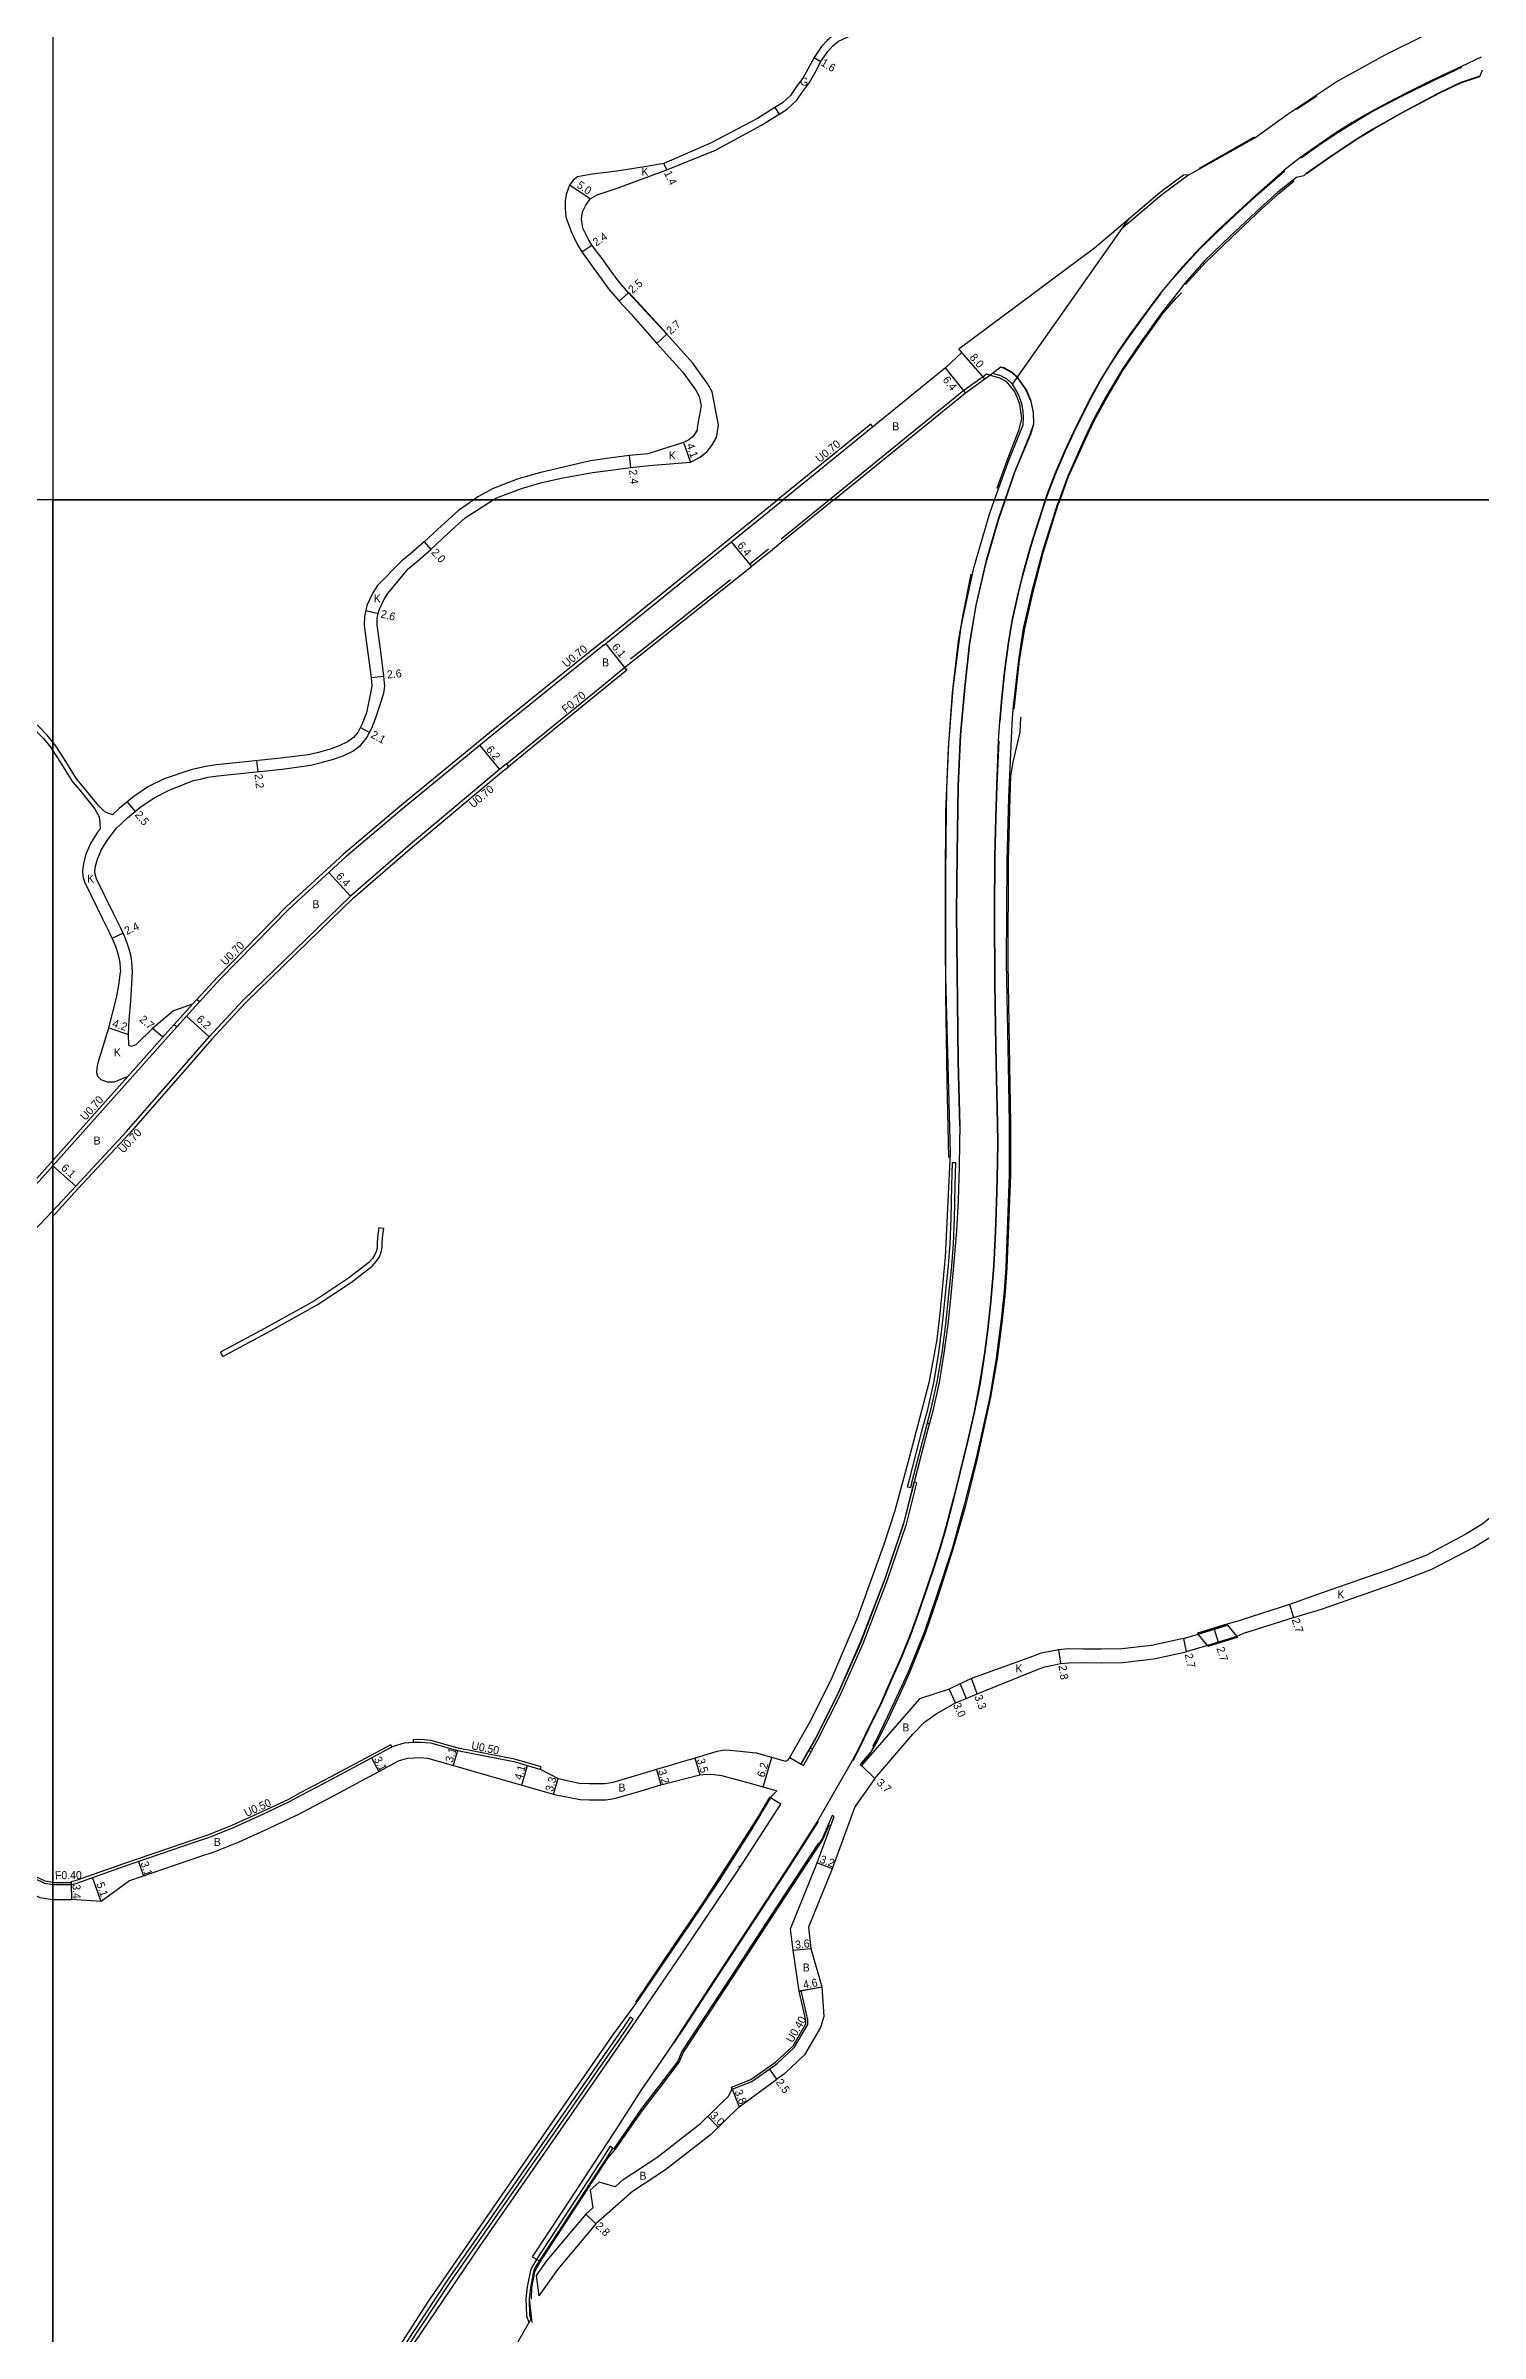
# Model space of a CAD drawing. Header units: metres. Extents: x 0 to 2400, y -93000 to -90000.
# Drawn here: x 1598.6 to 1885.4, y -92766.7 to -92309.2 of the extents above; entities that cross this region are included whole.
import ezdxf

# ---------------------------------------------------------------- set-up
doc = ezdxf.new("R2010")
doc.units = ezdxf.units.M
doc.header["$LTSCALE"] = 2.5
for name, color, linetype in [('側溝・桝', 7, 'Continuous'), ('図郭', 7, 'Continuous'), ('幅員', 7, 'Continuous'), ('歩道・分離帯・安全施設', 7, 'Continuous'), ('舗装', 7, 'Continuous'), ('道路', 7, 'Continuous')]:
    doc.layers.add(name, color=color, linetype=linetype)
doc.styles.get("Standard").update_dxf_attribs({"font": ''})
doc.styles.get('Standard').set_extended_font_data('@MS PGothic')

msp = doc.modelspace()

# ---------------------------------------------------------------- linework, layer by layer
at = {"layer": '側溝・桝'}
for points in [[(1813.93, -92345.53), (1821.73, -92338.91), (1827.07, -92334.95)], [(1763.51, -92384.84), (1744.87, -92400)], [(1763.95, -92385.38), (1763.51, -92384.84)], [(1709.75, -92428.44), (1744.87, -92400)], [(1709.75, -92428.44), (1699.5, -92436.72), (1687.28, -92446.6), (1669.34, -92461.35), (1658.11, -92470.88), (1646.69, -92481.34), (1632.89, -92495.43), (1628.78, -92499.91)], [(1690.71, -92452.79), (1700.39, -92444.88), (1709.65, -92437.3), (1714.3, -92433.5)], [(1631.78, -92507.89), (1638.47, -92500.58), (1651.12, -92488.33), (1659.97, -92479.75), (1671.45, -92469.8), (1689.7, -92454.44), (1691.13, -92453.35)], [(1624.18, -92504.99), (1626.17, -92502.77), (1627.91, -92500.86)], [(1626.69, -92503.23), (1624.75, -92505.41)], [(1629.3, -92500.39), (1628.43, -92501.34), (1626.69, -92503.23)], [(1600, -92532.14), (1608.85, -92522.2), (1614.99, -92515.31), (1622.37, -92507.02), (1624.18, -92504.99)], [(1631.78, -92507.89), (1626.39, -92514.04), (1615.22, -92526.77), (1605.06, -92537.73), (1600.52, -92542.69), (1600, -92543.23)], [(1579.92, -92552.89), (1580.63, -92552.23), (1589.74, -92543.11), (1596.73, -92535.79), (1600, -92532.14)], [(1751.89, -92649.83), (1752.89, -92648.07), (1757.3, -92639.27), (1761.97, -92628.74), (1766.88, -92615.97), (1770.62, -92604.84), (1772.71, -92596.57), (1772.22, -92596.45)], [(1667.78, -92649.39), (1667.55, -92648.95), (1663.45, -92651.16), (1655.55, -92655.4), (1649.42, -92658.58), (1647.08, -92659.89), (1641.52, -92662.54), (1635.75, -92665.14), (1630.93, -92667.04), (1628.17, -92667.97), (1614.12, -92672.79), (1604.47, -92676.2), (1603.64, -92676.38), (1603.65, -92676.49)], [(1697.44, -92653.86), (1697.58, -92653.38), (1692.27, -92651.86), (1681.02, -92649.64), (1675.55, -92648.11), (1673.53, -92647.92), (1671.99, -92647.97), (1672.01, -92648.47)], [(1749.62, -92652.83), (1750.05, -92653.08), (1751.59, -92650.37)], [(1588.48, -92666.06), (1591.08, -92670.04), (1592.35, -92671.93), (1593.81, -92673.65), (1596.26, -92675.62), (1598.3, -92676.61), (1600, -92676.9)], [(1600, -92676.9), (1601.42, -92676.94), (1602.52, -92676.92), (1603.66, -92676.89)], [(1735.79, -92717.83), (1735.64, -92717.46), (1739.51, -92715.93), (1744.48, -92712.44), (1747.97, -92709.18), (1750.52, -92704.77), (1750.51, -92704.04), (1749.17, -92698.21)], [(1662.36, -92782.32), (1679.43, -92756.51), (1714.65, -92705.84), (1715.98, -92703.81), (1715.39, -92703.43), (1714.07, -92705.45), (1678.85, -92756.12), (1661.77, -92781.95)], [(1711.9, -92729.62), (1711.39, -92729.23), (1710.2, -92731.14), (1697, -92751.35), (1695.93, -92753.1), (1695.49, -92754.1), (1694.82, -92757.39), (1694.58, -92759.68), (1694.68, -92763.2), (1695.18, -92764.52)]]:
    msp.add_lwpolyline(points, dxfattribs=at)
for points in [[(1779.4, -92548.82), (1779.6, -92543.75), (1779.74, -92537.1), (1779.83, -92532.5), (1780.43, -92532.51), (1780.34, -92537.11), (1780.2, -92543.78), (1780, -92548.87), (1779.64, -92553.17), (1779.08, -92558.97), (1778.46, -92564.86), (1777.7, -92570.58), (1776.75, -92576.39), (1775.48, -92582.07), (1774.51, -92585.68), (1771.74, -92596.33), (1771.42, -92597.6), (1770.84, -92597.45), (1771.16, -92596.18), (1773.93, -92585.53), (1774.9, -92581.93), (1776.16, -92576.28), (1777.1, -92570.49), (1777.87, -92564.79), (1778.48, -92558.91), (1779.04, -92553.12)], [(1751.45, -92649.59), (1751.89, -92649.83), (1751.59, -92650.37), (1751.15, -92650.12)]]:
    msp.add_lwpolyline(points, close=True, dxfattribs=at)
at = {"layer": '図郭'}
for points in [[(1600, -92400), (2400, -92400), (2400, -91800), (1600, -91800)], [(800, -93000), (1600, -93000), (1600, -92400), (800, -92400)], [(1600, -93000), (2400, -93000), (2400, -92400), (1600, -92400)]]:
    msp.add_lwpolyline(points, close=True, dxfattribs=at)
at = {"layer": '幅員'}
for points in [[(1752.16, -92311.54), (1753.53, -92312.37)], [(1722.72, -92334.03), (1722.11, -92332.77)], [(1707.44, -92339.82), (1703.29, -92337.04)], [(1705.77, -92350.4), (1707.76, -92349.04)], [(1713.22, -92360.27), (1715.1, -92358.62)], [(1720.75, -92368.71), (1722.76, -92366.9)], [(1786.33, -92375.83), (1781.73, -92370.52), (1781.09, -92369.78)], [(1782.46, -92378.57), (1778.42, -92373.6)], [(1726.09, -92388.54), (1727.45, -92392.46)], [(1715.21, -92391.16), (1715.49, -92393.55)], [(1674.19, -92408.42), (1675.53, -92409.9)], [(1735.63, -92408.38), (1739.66, -92413.36)], [(1662.54, -92422.12), (1665.06, -92422.76)], [(1710.46, -92428.76), (1714.3, -92433.5)], [(1714.3, -92433.5), (1714.74, -92434.05)], [(1663.61, -92435.51), (1666.19, -92435.24)], [(1663.3, -92446.54), (1661.45, -92445.54)], [(1641.03, -92454.36), (1640.8, -92452.17)], [(1685.33, -92449.11), (1689.27, -92453.9)], [(1616.47, -92462.28), (1614.87, -92460.36)], [(1655.18, -92474.51), (1659.5, -92479.23)], [(1611.82, -92487.63), (1614.01, -92486.65)], [(1626.69, -92503.23), (1631.26, -92507.42)], [(1611.15, -92505.59), (1615.13, -92506.92)], [(1621.96, -92507.49), (1619.94, -92505.7)], [(1600, -92533.19), (1604.55, -92537.25)], [(1847.2, -92620.94), (1848.04, -92623.5)], [(1832.17, -92625.86), (1832.96, -92628.44)], [(1801.02, -92629.95), (1801.43, -92632.73)], [(1826, -92627.73), (1826.58, -92630.37)], [(1784.81, -92638.81), (1783.63, -92635.73)], [(1780.46, -92640.56), (1779.15, -92637.86)], [(1663.69, -92651.6), (1665.16, -92654.32)], [(1680.9, -92650.12), (1680.04, -92653.1)], [(1693.72, -92657.06), (1694.85, -92653.12)], [(1720.64, -92653.91), (1721.55, -92656.98)], [(1728.33, -92651.61), (1729.36, -92654.95)], [(1741.98, -92657.42), (1743.7, -92651.46)], [(1761.63, -92653.12), (1764.29, -92655.69)], [(1700.07, -92658.87), (1700.98, -92655.7)], [(1617.11, -92672.29), (1618.12, -92675.22)], [(1752.78, -92672.6), (1755.78, -92673.71)], [(1603.65, -92676.49), (1603.66, -92676.89), (1603.74, -92679.89)], [(1609.63, -92680.32), (1607.93, -92675.51)], [(1747.97, -92690.07), (1751.55, -92689.68)], [(1749.17, -92698.21), (1753.72, -92697.37)], [(1744.7, -92715.83), (1743.26, -92713.79)], [(1735.79, -92717.83), (1737.18, -92721.37)], [(1730.93, -92723.28), (1733.03, -92725.43)], [(1706.52, -92742.84), (1708.53, -92744.8)]]:
    msp.add_lwpolyline(points, dxfattribs=at)
at = {"layer": '歩道・分離帯・安全施設'}
for points in [[(1885.53, -92311.49), (1881.61, -92313.33), (1875.78, -92316.09), (1870.43, -92318.73), (1866.79, -92320.61), (1863.35, -92322.45), (1859.78, -92324.56), (1856.26, -92326.77), (1853.01, -92328.98), (1849.51, -92331.48), (1846.18, -92334.09), (1841, -92338.62), (1836.24, -92342.98), (1832.51, -92346.5), (1829.29, -92349.66), (1825.81, -92353.42), (1823.95, -92355.58), (1821.4, -92358.74), (1819.87, -92360.69), (1815.23, -92367.03), (1813.05, -92370.22), (1810.74, -92373.79), (1809.41, -92376.02), (1807.71, -92379.08), (1806.23, -92381.94), (1804.04, -92386.38), (1802.31, -92390.13), (1800.28, -92394.82), (1798.84, -92398.6), (1798.39, -92400)], [(1885.53, -92311.49), (1881.61, -92313.33), (1875.78, -92316.09), (1870.43, -92318.73), (1866.79, -92320.61), (1863.35, -92322.45), (1859.78, -92324.56), (1856.26, -92326.77), (1853.01, -92328.98), (1849.51, -92331.48), (1846.18, -92334.09), (1841, -92338.62), (1836.24, -92342.98), (1832.51, -92346.5), (1829.29, -92349.66), (1825.81, -92353.42), (1823.95, -92355.58), (1821.4, -92358.74), (1819.87, -92360.69), (1815.23, -92367.03), (1813.05, -92370.22), (1810.74, -92373.79), (1809.41, -92376.02), (1807.71, -92379.08), (1806.23, -92381.94), (1804.04, -92386.38), (1802.31, -92390.13), (1800.28, -92394.82), (1798.84, -92398.6), (1798.39, -92400)], [(1849.59, -92331.59), (1853.09, -92329.1), (1856.34, -92326.89), (1859.86, -92324.68), (1863.42, -92322.57), (1866.85, -92320.73), (1870.5, -92318.86), (1875.85, -92316.22), (1881.67, -92313.46)], [(1850.62, -92334.77), (1855.3, -92331.46), (1860.58, -92327.96), (1863.89, -92325.92), (1869.7, -92322.62), (1877.4, -92318.53), (1881.5, -92316.59), (1885.31, -92315.33)], [(1852.66, -92319.3), (1848.6, -92321.91)], [(1840.19, -92327.46), (1829.17, -92333.73)], [(1824.06, -92355.67), (1825.92, -92353.51), (1829.39, -92349.76), (1832.61, -92346.61), (1836.34, -92343.08), (1841.1, -92338.73), (1846.27, -92334.2)], [(1826.45, -92356.94), (1830.41, -92352.52), (1835.61, -92347.51), (1841.74, -92341.75), (1845.1, -92338.73), (1848.14, -92336.22)], [(1722.83, -92366.84), (1717.52, -92361.14), (1715.17, -92358.55)], [(1798.54, -92400), (1798.98, -92398.64), (1800.41, -92394.88), (1802.44, -92390.19), (1804.17, -92386.44), (1806.36, -92382), (1807.84, -92379.15), (1809.53, -92376.09), (1810.87, -92373.86), (1813.17, -92370.3), (1815.35, -92367.12), (1819.99, -92360.77), (1821.51, -92358.83)], [(1801.36, -92400), (1803.07, -92395.36), (1806.48, -92387.72), (1808.26, -92384.08), (1810.7, -92379.57), (1813.91, -92374.11), (1817.74, -92368.52), (1821.9, -92362.71), (1824.55, -92359.64), (1825.66, -92358.62)], [(1755.17, -92400), (1782.1, -92378.09), (1785.98, -92375.34), (1786.66, -92374.83), (1787.63, -92375.13), (1789.26, -92375.58), (1790.49, -92376.28), (1791.17, -92377.05), (1792.31, -92378.49)], [(1787.86, -92374.68), (1789.54, -92373.38), (1790.1, -92373.54), (1791.84, -92374.51), (1792.82, -92375.46)], [(1789.52, -92373.48), (1790.06, -92373.63), (1791.78, -92374.6), (1792.79, -92375.51)], [(1792.79, -92375.51), (1794.53, -92378.02), (1795.48, -92380.33), (1795.97, -92382.58), (1796.04, -92384.89), (1795.41, -92386.82), (1792.23, -92394.45), (1790.31, -92400)], [(1790.42, -92400), (1792.33, -92394.49), (1795.51, -92386.86), (1796.14, -92384.9), (1796.07, -92382.56), (1795.58, -92380.3), (1794.62, -92377.97), (1793.14, -92375.84), (1792.82, -92375.46)], [(1790.42, -92400), (1792.33, -92394.49), (1795.51, -92386.86), (1796.14, -92384.9), (1796.07, -92382.56), (1795.58, -92380.3), (1794.62, -92377.97), (1793.14, -92375.84), (1792.82, -92375.46)], [(1792.31, -92378.49), (1793.25, -92380.82), (1793.65, -92383.76), (1793.05, -92386.2), (1791.93, -92389.05), (1790.48, -92392.75), (1788.69, -92397.7)], [(1798.39, -92400), (1796.06, -92407.25), (1795.25, -92409.87), (1793.87, -92414.92), (1792.92, -92418.7), (1791.7, -92424.13), (1790.95, -92428.54), (1790.23, -92433.89), (1789.62, -92439.62), (1789.25, -92444.33), (1789.01, -92448.2), (1788.62, -92457.09), (1788.43, -92463.62), (1788.26, -92471.3), (1788.17, -92482.5), (1788.26, -92496.62), (1788.36, -92505.31), (1788.53, -92512.87), (1788.65, -92518.58), (1788.79, -92524.76), (1788.84, -92528.47), (1788.8, -92532.55), (1788.66, -92538.43), (1788.37, -92546.41), (1788.04, -92553.23), (1787.46, -92560.3), (1786.86, -92565.86), (1786.26, -92570.47), (1785.28, -92576.68), (1784.09, -92582.65), (1782.77, -92588.42), (1781.32, -92594.45), (1779.98, -92599.79), (1778.52, -92605.4), (1777.37, -92609.34), (1776.11, -92613.31), (1774.85, -92617.08), (1772.86, -92622.89), (1771.4, -92626.9), (1769.6, -92631.4), (1767.39, -92636.34), (1765.45, -92640.77), (1763.01, -92645.74), (1761.18, -92649.48), (1759.84, -92652.04), (1752.87, -92664.23), (1747.22, -92673.08), (1741.54, -92681.75), (1732.89, -92694.98), (1726.23, -92705.26), (1724.09, -92708.55), (1720.68, -92713.58), (1717.69, -92717.93), (1712.23, -92726.46), (1701.78, -92742.28), (1695.83, -92751.37), (1696.7, -92751.85)], [(1798.39, -92400), (1796.06, -92407.25), (1795.25, -92409.87), (1793.87, -92414.92), (1792.92, -92418.7), (1791.7, -92424.13), (1790.95, -92428.54), (1790.23, -92433.89), (1789.62, -92439.62), (1789.25, -92444.33), (1789.01, -92448.2), (1788.62, -92457.09), (1788.43, -92463.62), (1788.26, -92471.3), (1788.17, -92482.5), (1788.26, -92496.62), (1788.36, -92505.31), (1788.53, -92512.87), (1788.65, -92518.58), (1788.79, -92524.76), (1788.84, -92528.47), (1788.8, -92532.55), (1788.66, -92538.43), (1788.37, -92546.41), (1788.04, -92553.23), (1787.46, -92560.3), (1786.86, -92565.86), (1786.26, -92570.47), (1785.28, -92576.68), (1784.09, -92582.65), (1782.77, -92588.42), (1781.32, -92594.45), (1779.98, -92599.79), (1778.52, -92605.4), (1777.37, -92609.34), (1776.11, -92613.31), (1774.85, -92617.08), (1772.86, -92622.89), (1771.4, -92626.9), (1769.6, -92631.4), (1767.39, -92636.34), (1765.45, -92640.77), (1763.01, -92645.74), (1761.18, -92649.48), (1759.84, -92652.04), (1752.87, -92664.23), (1747.22, -92673.08), (1741.54, -92681.75), (1732.89, -92694.98), (1726.23, -92705.26), (1724.09, -92708.55), (1720.68, -92713.58), (1717.69, -92717.93), (1712.23, -92726.46), (1701.78, -92742.28), (1695.83, -92751.37), (1697.26, -92752.16)], [(1745.57, -92407.79), (1755.17, -92400)], [(1747.31, -92651.51), (1749.62, -92652.83), (1752.45, -92647.83), (1756.85, -92639.06), (1761.51, -92628.55), (1766.41, -92615.8), (1770.14, -92604.7), (1772.22, -92596.45), (1774.99, -92585.81), (1775.96, -92582.19), (1777.24, -92576.49), (1778.19, -92570.65), (1778.96, -92564.92), (1779.58, -92559.02), (1780.14, -92553.22), (1780.72, -92546.21), (1781.03, -92540.04), (1781.25, -92533.39), (1781.34, -92528.6), (1781.37, -92525.18), (1781.04, -92512.26), (1780.71, -92482.69), (1780.82, -92470.9), (1781.02, -92457.18), (1781.51, -92447.01), (1782.35, -92437.53), (1783.3, -92428.88), (1784.61, -92421.11), (1786.62, -92412.32), (1789.08, -92403.87), (1790.42, -92400)], [(1747.31, -92651.51), (1749.62, -92652.83), (1752.45, -92647.83), (1756.85, -92639.06), (1761.51, -92628.55), (1766.41, -92615.8), (1770.14, -92604.7), (1772.22, -92596.45), (1774.99, -92585.81), (1775.96, -92582.19), (1777.24, -92576.49), (1778.19, -92570.65), (1778.96, -92564.92), (1779.58, -92559.02), (1780.14, -92553.22), (1780.72, -92546.21), (1781.03, -92540.04), (1781.25, -92533.39), (1781.34, -92528.6), (1781.37, -92525.18), (1781.04, -92512.26), (1780.71, -92482.69), (1780.82, -92470.9), (1781.02, -92457.18), (1781.51, -92447.01), (1782.35, -92437.53), (1783.3, -92428.88), (1784.61, -92421.11), (1786.62, -92412.32), (1789.08, -92403.87), (1790.42, -92400)], [(1790.31, -92400), (1788.98, -92403.84), (1786.52, -92412.3), (1784.51, -92421.09), (1783.2, -92428.86), (1782.25, -92437.52), (1781.41, -92447), (1780.92, -92457.18), (1780.72, -92470.89), (1780.61, -92482.69), (1780.94, -92512.26), (1781.27, -92525.18)], [(1789.4, -92444.34), (1789.76, -92439.63), (1790.37, -92433.91), (1791.09, -92428.56), (1791.84, -92424.16), (1793.06, -92418.73), (1794.01, -92414.96), (1795.38, -92409.91), (1796.19, -92407.29), (1798.54, -92400)], [(1792.19, -92441.85), (1793.26, -92432.11), (1794.29, -92425.72), (1795.89, -92418.64), (1798.04, -92410.39), (1800.93, -92401.16), (1801.36, -92400)], [(1739.28, -92412.89), (1743.05, -92409.83)], [(1715.5, -92431.78), (1735.46, -92415.93)], [(1783.5, -92414.84), (1782.01, -92422.61), (1781.01, -92428.25), (1779.77, -92438.59), (1778.95, -92449.68), (1778.45, -92462.39), (1778.37, -92477.13), (1778.36, -92487.23), (1778.45, -92499.14), (1778.73, -92516.3), (1779.04, -92531.5)], [(1761.78, -92652.77), (1763.54, -92650.5), (1764.86, -92648.23), (1767.18, -92643.53), (1769.07, -92639.5), (1771.27, -92634.66), (1774.42, -92626.67), (1777.08, -92619.05), (1780.01, -92609.88), (1782.49, -92601.09), (1784.81, -92592.05), (1787.53, -92579.48), (1788.84, -92571.78), (1789.85, -92564.05), (1790.46, -92558.36), (1790.78, -92553.57), (1791.51, -92535.03), (1791.49, -92524.65), (1791.3, -92513.1), (1790.96, -92492.65), (1791.02, -92472.22), (1791.39, -92459.61), (1791.52, -92455.22), (1791.95, -92452.48), (1793.35, -92446.46), (1793.54, -92443.46)], [(1759.96, -92652.1), (1761.31, -92649.54), (1763.14, -92645.81), (1765.58, -92640.83), (1767.52, -92636.4), (1769.73, -92631.46), (1771.53, -92626.95), (1773, -92622.94), (1774.98, -92617.13), (1776.25, -92613.35), (1777.51, -92609.39), (1778.66, -92605.44), (1780.12, -92599.83), (1781.46, -92594.48), (1782.91, -92588.46), (1784.23, -92582.68), (1785.42, -92576.7), (1786.41, -92570.49), (1787.01, -92565.88), (1787.61, -92560.31), (1788.18, -92553.24), (1788.51, -92546.42), (1788.81, -92538.44), (1788.94, -92532.56), (1788.99, -92528.47), (1788.94, -92524.75), (1788.79, -92518.58), (1788.67, -92512.87), (1788.51, -92505.3), (1788.41, -92496.62), (1788.32, -92482.5), (1788.4, -92471.31), (1788.57, -92463.63), (1788.77, -92457.1), (1789.15, -92448.21)], [(1772.25, -92596.34), (1774.99, -92585.81), (1775.96, -92582.19), (1777.24, -92576.49), (1778.19, -92570.65), (1778.96, -92564.92), (1779.58, -92559.02), (1780.14, -92553.22), (1780.72, -92546.21), (1781.03, -92540.04), (1781.25, -92533.39), (1781.34, -92528.6), (1781.37, -92525.39)], [(1772.13, -92596.43), (1770.04, -92604.67), (1766.31, -92615.76), (1761.42, -92628.51), (1756.76, -92639.02), (1752.36, -92647.78), (1749.53, -92652.78)], [(1626.26, -92873.2), (1626.96, -92873.31), (1627.83, -92873.44), (1628.61, -92868.61), (1629.66, -92862.72), (1631.12, -92856.32), (1633.68, -92846.75), (1637.27, -92835.47), (1639.23, -92829.93), (1641.4, -92824.43), (1646.12, -92813.78), (1651.37, -92803.24), (1654.67, -92797), (1658.96, -92789.53), (1664, -92781.16), (1669.34, -92772.87), (1685.45, -92749.14), (1707.51, -92717.32), (1715.88, -92705.24), (1725.75, -92690.8), (1737.28, -92673.64), (1745.56, -92660.85), (1743.48, -92659.6)], [(1626.96, -92873.31), (1627.83, -92873.44), (1628.61, -92868.61), (1629.66, -92862.72), (1631.12, -92856.32), (1633.68, -92846.75), (1637.27, -92835.47), (1639.23, -92829.93), (1641.4, -92824.43), (1646.12, -92813.78), (1651.37, -92803.24), (1654.67, -92797), (1658.96, -92789.53), (1664, -92781.16), (1669.34, -92772.87), (1685.45, -92749.14), (1707.51, -92717.32), (1715.88, -92705.24), (1725.75, -92690.8), (1737.28, -92673.64), (1745.56, -92660.85), (1743.48, -92659.6)], [(1627.83, -92873.44), (1628.61, -92868.61), (1629.66, -92862.72), (1631.12, -92856.32), (1633.68, -92846.75), (1637.27, -92835.47), (1639.23, -92829.93), (1641.4, -92824.43), (1646.12, -92813.78), (1651.37, -92803.24), (1654.67, -92797), (1658.96, -92789.53), (1664, -92781.16), (1669.34, -92772.87), (1685.45, -92749.14), (1707.51, -92717.32), (1715.88, -92705.24), (1725.75, -92690.8), (1737.28, -92673.64), (1745.56, -92660.85)], [(1743.36, -92659.37), (1741.12, -92663.13), (1735.71, -92671.58), (1729.91, -92680.58), (1724.16, -92689.04), (1716.45, -92700.44)], [(1755.17, -92664.96), (1753.95, -92667.84), (1744.85, -92681.67), (1736, -92695.26), (1726.08, -92710.35), (1725.19, -92712.39), (1721.51, -92717.25), (1717.91, -92721.92), (1714.37, -92727.06), (1712.43, -92729.81), (1710.88, -92731.65), (1697.73, -92751.79), (1696.3, -92754.4), (1695.66, -92757.51), (1695.59, -92759.81)], [(1752.99, -92664.31), (1747.34, -92673.15), (1741.66, -92681.83), (1733.02, -92695.06), (1726.35, -92705.33), (1724.16, -92708.59)], [(1720.68, -92713.58), (1717.69, -92717.93), (1712.23, -92726.46), (1701.78, -92742.28), (1695.83, -92751.37)], [(1695.79, -92764.52), (1695.26, -92759.76)]]:
    msp.add_lwpolyline(points, dxfattribs=at)
for p in [(1775.14, -92584.74, 204.3), (1737.17, -92673.33, 198.99)]:
    msp.add_point(p, dxfattribs=at)
at = {"layer": '舗装'}
for points in [[(1744.33, -92321.56), (1745.21, -92322.89)], [(1627.91, -92500.86), (1624.18, -92504.99)], [(1781.41, -92636.79), (1782.55, -92639.72)], [(1749.57, -92698.14), (1753.72, -92697.37)]]:
    msp.add_lwpolyline(points, dxfattribs=at)
at = {"layer": '道路'}
for points in [[(1827.23, -92334.94), (1840.32, -92327.63), (1846.79, -92322.93), (1856.54, -92316.39), (1866.37, -92311.01), (1874.39, -92307), (1900.64, -92297.33), (1906.47, -92294.8), (1919.97, -92289.31), (1947.8, -92278.52), (1951.05, -92277.58), (1951.13, -92277.55)], [(1759.42, -92305.57), (1756.25, -92306.9), (1754.84, -92308.05), (1753.69, -92309.33), (1752.16, -92311.54), (1750.92, -92313.9), (1749.92, -92315.69), (1748.79, -92317.17), (1747.46, -92319.11), (1745.84, -92320.62), (1744.33, -92321.56), (1740.84, -92323.72)], [(1741.69, -92325.08), (1745.21, -92322.89), (1746.82, -92321.9), (1748.68, -92320.17), (1750.09, -92318.11), (1751.26, -92316.57), (1752.33, -92314.66), (1753.53, -92312.37), (1754.95, -92310.32), (1755.95, -92309.21), (1757.08, -92308.28), (1760.14, -92306.89)], [(1885.77, -92314.1), (1885.31, -92315.29), (1881.49, -92316.56), (1877.39, -92318.5), (1869.68, -92322.59), (1863.88, -92325.9), (1860.56, -92327.93), (1855.29, -92331.44), (1850.52, -92334.8), (1850.11, -92335.2), (1848.65, -92335.54), (1844.89, -92338.49), (1841.52, -92341.51), (1835.39, -92347.27), (1830.18, -92352.3), (1826.22, -92356.72), (1825.3, -92357.99), (1821.72, -92362.53), (1817.54, -92368.32), (1813.74, -92373.94), (1810.53, -92379.42), (1808.06, -92383.94), (1806.31, -92387.59), (1802.93, -92395.24), (1801.15, -92400)], [(1740.84, -92323.72), (1731.48, -92328.7), (1722.11, -92332.77), (1718.27, -92333.41), (1712.72, -92334.29), (1709.51, -92334.64), (1707.78, -92334.86), (1706.37, -92335.12), (1704.89, -92335.41), (1704.02, -92336.07), (1703.29, -92337.04), (1702.6, -92338.95), (1702.44, -92340.22), (1702.41, -92341.46), (1702.46, -92342.81), (1702.62, -92343.67), (1703.77, -92346.64)], [(1705.96, -92345.66), (1705.66, -92343.81), (1705.9, -92342.39), (1706.57, -92341.08), (1707.44, -92339.82), (1708.81, -92339), (1712.83, -92337.68), (1722.72, -92334.03), (1732.46, -92330.07), (1741.69, -92325.08)], [(1815.2, -92343.73), (1821.38, -92338.48), (1826.06, -92335.01), (1827.23, -92334.94)], [(1703.77, -92346.64), (1704.15, -92347.5), (1704.91, -92348.98), (1705.77, -92350.4), (1707.77, -92353.22)], [(1709.8, -92351.76), (1707.76, -92349.04), (1707.01, -92347.81), (1706.32, -92346.46), (1705.96, -92345.66)], [(1781.73, -92370.52), (1781.09, -92369.78), (1808.23, -92349.6), (1815.2, -92343.73)], [(1791.82, -92376.88), (1815.2, -92343.73)], [(1722.76, -92366.9), (1717.45, -92361.21), (1715.1, -92358.62), (1713.06, -92356.24), (1711.42, -92354.02), (1709.8, -92351.76)], [(1707.77, -92353.22), (1709.4, -92355.49), (1711.1, -92357.79), (1713.22, -92360.27), (1715.61, -92362.9), (1720.75, -92368.71)], [(1720.75, -92368.71), (1725.84, -92374.37), (1728.53, -92378.09), (1729.21, -92379.32), (1729.59, -92381.17), (1729.01, -92384.43)], [(1733.07, -92385), (1732.28, -92380.86), (1731.77, -92378.39), (1730.82, -92376.64), (1727.94, -92372.67), (1722.76, -92366.9)], [(1778.42, -92373.6), (1781.73, -92370.52), (1781.09, -92369.78)], [(1778.42, -92373.6), (1745.98, -92400)], [(1782.46, -92378.57), (1786.33, -92375.83), (1787.03, -92375.3)], [(1787.03, -92375.3), (1787.86, -92374.68), (1789.45, -92375.12), (1790.81, -92375.89), (1791.82, -92376.88)], [(1756.12, -92400), (1782.46, -92378.57)], [(1788.26, -92400), (1791.18, -92391.94), (1793.98, -92384.99), (1794.06, -92383.58), (1793.99, -92382.26), (1793.71, -92380.78), (1793.27, -92379.45), (1792.67, -92378.18), (1791.82, -92376.88)], [(1729.01, -92384.43), (1728.83, -92385.73), (1728.78, -92386.04), (1728.33, -92386.77), (1727.81, -92387.45), (1727.12, -92388.01), (1726.09, -92388.54), (1718.93, -92390.77)], [(1719.19, -92393.15), (1727.45, -92392.46), (1729.38, -92391.46), (1730.77, -92390.33), (1731.71, -92389.1), (1732.69, -92387.51), (1732.88, -92386.36), (1733.07, -92385)], [(1701.2, -92393.69), (1697.27, -92394.61), (1693.04, -92395.81), (1688.04, -92397.71), (1684.98, -92399.4), (1684.13, -92400)], [(1718.93, -92390.77), (1715.21, -92391.16), (1711.2, -92391.68), (1707.49, -92392.18), (1701.2, -92393.69)], [(1701.65, -92395.64), (1707.89, -92394.55), (1711.51, -92394.06), (1715.49, -92393.55), (1719.19, -92393.15)], [(1688.03, -92400), (1688.88, -92399.53), (1693.67, -92397.71), (1697.77, -92396.55), (1701.65, -92395.64)], [(1684.13, -92400), (1681.08, -92402.11), (1677.69, -92405.2), (1674.19, -92408.42), (1671.56, -92410.76), (1669.77, -92412.21)], [(1671.02, -92413.77), (1672.86, -92412.29), (1675.53, -92409.9), (1679.04, -92406.68), (1682.41, -92403.6), (1688.03, -92400)], [(1710.19, -92428.98), (1745.98, -92400)], [(1756.12, -92400), (1745.95, -92408.26), (1743.43, -92410.3), (1739.66, -92413.36)], [(1746.47, -92652.26), (1746.71, -92652.12), (1747.01, -92651.97), (1747.21, -92651.69), (1751.26, -92644.61), (1755.58, -92635.95), (1760.93, -92623.44), (1766.22, -92608.82), (1768.31, -92602.34), (1771.22, -92591.53), (1773.66, -92582.41), (1775.27, -92576.23), (1776.79, -92567.93), (1777.48, -92562.13), (1778.43, -92551.47), (1779.48, -92530.58), (1778.49, -92495.48), (1778.5, -92475.99), (1778.55, -92467.68), (1778.7, -92457.72), (1779.13, -92448.7), (1779.99, -92437.67), (1781.59, -92425.32), (1784.11, -92413.57), (1787.22, -92402.85), (1788.26, -92400)], [(1801.15, -92400), (1800.77, -92401.03), (1797.83, -92410.28), (1795.65, -92418.55), (1793.99, -92425.73), (1793.02, -92432.01), (1791.9, -92441.84), (1791.68, -92444.81), (1791.03, -92459.54), (1790.71, -92472.15), (1790.61, -92492.59), (1790.95, -92513.05), (1791.18, -92524.6), (1791.19, -92534.96), (1790.49, -92553.5), (1790.18, -92558.26), (1789.59, -92563.95), (1788.57, -92571.67), (1787.28, -92579.37), (1784.53, -92591.91), (1782.21, -92600.95), (1779.76, -92609.75), (1776.79, -92618.88), (1774.18, -92626.51), (1770.98, -92634.47), (1768.75, -92639.29), (1766.87, -92643.34), (1764.62, -92648.02), (1763.9, -92649.21), (1764.1, -92649.33), (1763.49, -92650.35), (1761.41, -92652.92), (1761.63, -92653.12)], [(1600, -92448.49), (1598.85, -92447.04), (1597.1, -92445.27), (1595.38, -92443.73), (1593.63, -92442.23), (1591.84, -92440.63), (1590.12, -92439.08), (1588.61, -92437.59), (1587.61, -92436.02), (1586.92, -92434.53), (1586.39, -92432.88), (1586.12, -92431.09), (1585.86, -92429.14), (1585.72, -92426.91), (1585.35, -92424.72), (1584.78, -92422.83), (1583.85, -92421.12), (1579.54, -92416.42)], [(1669.77, -92412.21), (1664.91, -92417.14), (1663.95, -92418.63), (1662.79, -92421.15), (1662.26, -92423.24), (1662.21, -92425.12), (1662.98, -92430.65), (1663.61, -92435.51), (1663.73, -92437.2), (1663.57, -92438.32)], [(1666.14, -92438.69), (1666.35, -92437.29), (1666.19, -92435.24), (1665.56, -92430.31), (1664.82, -92424.97), (1664.85, -92423.59), (1665.25, -92422.02), (1666.23, -92419.89), (1666.99, -92418.72), (1671.02, -92413.77)], [(1714.74, -92434.05), (1714.3, -92433.5), (1715.88, -92432.25), (1735.83, -92416.4), (1739.66, -92413.36)], [(1579.16, -92417.01), (1583.02, -92421.68), (1583.85, -92423.22), (1584.37, -92424.95), (1584.73, -92427.02), (1584.87, -92429.24), (1585.12, -92431.23), (1585.41, -92433.11), (1585.99, -92434.89), (1586.73, -92436.51), (1587.83, -92438.22), (1589.43, -92439.81), (1591.17, -92441.37), (1592.97, -92442.98), (1594.72, -92444.48), (1596.41, -92446), (1598.1, -92447.7), (1599.57, -92449.55), (1600, -92450.2)], [(1710.19, -92428.98), (1699.94, -92437.26), (1687.72, -92447.14), (1669.79, -92461.89), (1658.58, -92471.4), (1647.18, -92481.84), (1633.4, -92495.91)], [(1714.74, -92434.05), (1710.09, -92437.85), (1700.83, -92445.42), (1691.13, -92453.35), (1690.71, -92452.79)], [(1663.57, -92438.32), (1662.7, -92442.57), (1661.85, -92444.8), (1660.93, -92446.52), (1660.11, -92447.53), (1658.89, -92448.41), (1657.2, -92449.22), (1655.46, -92449.83), (1653.12, -92450.53), (1651.06, -92451.01)], [(1651.54, -92453.06), (1653.66, -92452.56), (1656.11, -92451.83), (1658.01, -92451.17), (1659.96, -92450.23), (1661.57, -92449.07), (1662.68, -92447.68), (1663.77, -92445.68), (1664.7, -92443.2), (1666.14, -92438.69)], [(1609.09, -92461.12), (1606.13, -92457.46), (1604.74, -92455.81), (1603.45, -92453.71), (1601.89, -92451.24), (1600.38, -92448.96), (1600, -92448.49)], [(1600, -92450.2), (1601.05, -92451.78), (1602.6, -92454.24), (1603.93, -92456.4), (1605.36, -92458.09), (1608.31, -92461.75)], [(1651.06, -92451.01), (1645.56, -92451.66), (1636.59, -92452.62), (1632.7, -92453), (1630.59, -92453.33), (1629.04, -92453.68), (1627.6, -92454)], [(1628.08, -92456.15), (1629.52, -92455.83), (1631, -92455.49), (1632.98, -92455.19), (1636.81, -92454.81), (1645.81, -92453.85), (1651.54, -92453.06)], [(1690.71, -92452.79), (1689.27, -92453.9), (1671, -92469.27), (1659.5, -92479.23), (1650.63, -92487.83), (1637.97, -92500.1)], [(1608.69, -92475.77), (1608.45, -92474.88), (1608.41, -92474.24), (1608.54, -92473.24), (1608.9, -92471.84), (1609.72, -92469.9), (1610.99, -92467.9), (1612.73, -92465.64), (1614.89, -92463.6), (1617.4, -92461.5), (1620.27, -92459.57), (1623.27, -92458.07), (1628.08, -92456.15)], [(1627.6, -92454), (1622.25, -92455.78), (1619, -92457.4), (1615.89, -92459.5), (1613.23, -92461.73), (1611.97, -92462.92)], [(1608.31, -92461.75), (1609.25, -92463.39), (1609.41, -92464.54), (1609.42, -92465.84)], [(1609.09, -92461.12), (1610.29, -92462.36), (1611.05, -92462.65), (1611.97, -92462.92)], [(1609.42, -92465.84), (1608.94, -92466.46), (1607.5, -92468.74), (1606.52, -92471.04), (1606.08, -92472.77), (1605.9, -92474.16), (1605.98, -92475.29), (1606.28, -92476.41)], [(1615.89, -92494.39), (1615.86, -92493.44), (1615.76, -92492.3), (1615.56, -92491.04), (1615.24, -92489.83), (1614.85, -92488.66), (1614.28, -92487.25), (1613.51, -92485.54), (1612.08, -92482.72), (1608.69, -92475.77)], [(1606.28, -92476.41), (1609.94, -92483.82), (1611.34, -92486.57), (1612.07, -92488.19), (1612.59, -92489.49), (1612.94, -92490.52), (1613.21, -92491.53), (1613.38, -92492.6), (1613.46, -92493.58), (1613.49, -92494.45)], [(1624.18, -92504.99), (1622.37, -92507.02), (1614.99, -92515.31), (1612.26, -92516.43), (1610.89, -92516.48), (1609.67, -92515.99), (1608.98, -92515.35), (1608.79, -92514.62), (1608.82, -92513.6), (1609.08, -92512.33), (1611.15, -92505.59), (1612.73, -92499.6), (1613.19, -92497.07), (1613.49, -92494.45)], [(1629.3, -92500.39), (1628.78, -92499.91), (1627.91, -92500.86), (1624.11, -92502.16), (1619.94, -92505.7), (1616.56, -92508.96), (1615.62, -92509.34), (1615.17, -92509.04), (1615.13, -92506.92), (1615.23, -92504), (1615.56, -92500.23), (1615.89, -92494.39)], [(1633.4, -92495.91), (1629.3, -92500.39)], [(1631.26, -92507.42), (1637.97, -92500.1)], [(1624.75, -92505.41), (1609.37, -92522.67), (1600, -92533.19)], [(1600, -92542.21), (1604.55, -92537.25), (1614.7, -92526.3), (1625.86, -92513.57), (1631.26, -92507.42)], [(1624.75, -92505.41), (1624.18, -92504.99)], [(1600, -92533.19), (1597.25, -92536.27), (1590.24, -92543.6), (1581.12, -92552.73), (1580.38, -92553.41)], [(1575.91, -92565.91), (1576.44, -92565.4), (1585.35, -92557.12), (1594.6, -92547.86), (1600, -92542.21)], [(1665.14, -92545.54), (1664.87, -92547.53), (1664.84, -92548.68), (1664.8, -92549.44), (1664.68, -92550.18), (1664.39, -92550.93), (1663.86, -92551.72), (1663.13, -92552.51), (1659.11, -92555.64), (1652.32, -92560.16), (1643.14, -92565.23), (1633.51, -92570.47)], [(1633.98, -92571.35), (1643.62, -92566.11), (1652.84, -92561.01), (1659.69, -92556.45), (1663.81, -92553.25), (1664.65, -92552.34), (1665.29, -92551.39), (1665.65, -92550.44), (1665.8, -92549.55), (1665.84, -92548.72), (1665.86, -92547.61), (1666.13, -92545.68)], [(1665.14, -92545.54), (1666.13, -92545.68)], [(1633.98, -92571.35), (1633.51, -92570.47)], [(1894.83, -92594.85), (1893.94, -92594.54), (1892.34, -92597.89), (1890.98, -92600), (1889.7, -92601.51), (1888.38, -92602.66), (1885.89, -92604.79), (1882.51, -92606.88), (1874.47, -92611.13), (1867.55, -92613.78), (1852.65, -92619)], [(1853.64, -92621.84), (1868.59, -92616.6), (1875.71, -92613.86), (1884, -92609.49), (1887.67, -92607.22), (1890.35, -92604.94), (1891.85, -92603.62), (1893.39, -92601.79), (1894.97, -92599.35), (1896.65, -92595.83), (1895.94, -92595.29)], [(1852.65, -92619), (1847.2, -92620.94), (1837.69, -92623.97)], [(1838.51, -92626.54), (1848.04, -92623.5), (1853.64, -92621.84)], [(1826, -92627.73), (1828.94, -92626.84), (1834.83, -92625.04), (1834.75, -92624.8), (1837.69, -92623.97)], [(1838.51, -92626.54), (1836.71, -92627.29), (1830.83, -92629.09), (1826.58, -92630.37)], [(1828.87, -92626.6), (1834.75, -92624.8)], [(1828.94, -92626.84), (1828.87, -92626.6)], [(1834.83, -92625.04), (1828.94, -92626.84)], [(1834.75, -92624.8), (1834.83, -92625.04)], [(1795.84, -92631.29), (1783.63, -92635.73), (1781.41, -92636.79), (1779.15, -92637.86), (1773.24, -92639.78), (1761.63, -92653.12)], [(1806.04, -92629.82), (1802.97, -92629.77), (1801.02, -92629.95), (1799.07, -92630.35), (1797.51, -92630.67), (1795.84, -92631.29)], [(1806.02, -92632.52), (1809.54, -92632.55), (1813.87, -92632.49), (1820.09, -92631.81), (1826.58, -92630.37)], [(1826, -92627.73), (1819.65, -92629.14), (1813.7, -92629.79), (1809.54, -92629.85), (1806.04, -92629.82)], [(1830.83, -92629.09), (1836.71, -92627.29)], [(1830.91, -92629.32), (1830.83, -92629.09)], [(1836.79, -92627.53), (1830.91, -92629.32)], [(1836.71, -92627.29), (1836.79, -92627.53)], [(1764.29, -92655.69), (1771.89, -92646.82), (1774.27, -92644.43), (1776.57, -92642.77), (1780.46, -92640.56), (1782.55, -92639.72), (1784.81, -92638.81), (1796.82, -92633.92)], [(1796.82, -92633.92), (1798.29, -92633.37), (1799.63, -92633.09), (1801.43, -92632.73), (1803.1, -92632.57), (1806.02, -92632.52)], [(1647.31, -92660.33), (1649.66, -92659.02), (1655.79, -92655.84), (1663.69, -92651.6), (1667.9, -92649.32), (1670.3, -92648.58), (1672.01, -92648.47), (1673.52, -92648.42), (1675.46, -92648.61), (1680.9, -92650.12), (1692.15, -92652.34), (1697.55, -92653.89), (1700.98, -92655.7), (1705.51, -92656.74)], [(1727.39, -92651.9), (1732.77, -92650.24), (1734.25, -92650), (1735.34, -92650.05), (1736.74, -92650.15), (1740.59, -92650.56), (1746.47, -92652.26)], [(1648.64, -92663.13), (1651.13, -92661.75), (1657.23, -92658.58), (1665.16, -92654.33), (1669.1, -92652.2), (1670.87, -92651.65), (1672.16, -92651.57), (1673.43, -92651.52), (1674.88, -92651.67), (1680.06, -92653.1), (1690.46, -92656.12), (1700.52, -92659), (1705.39, -92659.94), (1707.23, -92660.01), (1709.02, -92660), (1710.53, -92659.95), (1711.83, -92659.78), (1712.72, -92659.6), (1717.58, -92658.16), (1721.55, -92656.98), (1729.36, -92654.95), (1730.68, -92654.87), (1732.17, -92654.91), (1733.67, -92655.14), (1739.4, -92656.67)], [(1727.39, -92651.9), (1720.64, -92653.91), (1716.67, -92655.1), (1711.94, -92656.49), (1711.29, -92656.63), (1710.27, -92656.76), (1708.97, -92656.8), (1707.29, -92656.81), (1705.51, -92656.74)], [(1716.52, -92700.75), (1717.43, -92699.49), (1727.32, -92684.93), (1733.2, -92676.15), (1739.57, -92666.11), (1743.65, -92659.32), (1744.75, -92658.21)], [(1739.4, -92656.67), (1744.75, -92658.21)], [(1764.29, -92655.69), (1760.34, -92661.4), (1755.77, -92673.75), (1751.08, -92685.41)], [(1600, -92676.49), (1601.42, -92676.54), (1602.51, -92676.52), (1603.65, -92676.49), (1603.66, -92676.89), (1604.61, -92676.68), (1614.28, -92673.26), (1628.33, -92668.44), (1631.1, -92667.51), (1635.95, -92665.6), (1641.73, -92662.99), (1647.31, -92660.33)], [(1648.64, -92663.13), (1643.03, -92665.8), (1637.15, -92668.46), (1632.16, -92670.43), (1629.32, -92671.38), (1615.3, -92676.19), (1609.63, -92680.32), (1603.74, -92679.89)], [(1756.22, -92663.31), (1755.78, -92663.14), (1753.82, -92667.78), (1753.13, -92668.81), (1752.99, -92668.71), (1744.58, -92681.5), (1735.74, -92695.08), (1725.8, -92710.2), (1724.91, -92712.23), (1721.26, -92717.06), (1717.65, -92721.73), (1714.11, -92726.87), (1712.18, -92729.62), (1712.08, -92729.75), (1711.9, -92729.62), (1710.72, -92731.53), (1697.56, -92751.68), (1696.5, -92753.4), (1696.1, -92754.32), (1695.46, -92757.49), (1695.19, -92759.76), (1695.26, -92763.02), (1695.58, -92763.84)], [(1747.49, -92685.75), (1752.78, -92672.6), (1756.22, -92663.31)], [(1591.57, -92675.5), (1594.61, -92678.16), (1597.38, -92679.5), (1600, -92679.89)], [(1600, -92676.49), (1598.42, -92676.23), (1596.48, -92675.28), (1594.09, -92673.36)], [(1600, -92679.89), (1601.39, -92679.94), (1602.58, -92679.92), (1603.74, -92679.89)], [(1747.97, -92690.07), (1747.49, -92685.75)], [(1751.08, -92685.41), (1751.55, -92689.68), (1753.72, -92697.37), (1754.11, -92703.28)], [(1714.03, -92735.93), (1720.72, -92731.51), (1729.49, -92724.69), (1735.09, -92719.22), (1735.79, -92717.83), (1739.7, -92716.29), (1744.74, -92712.75), (1748.28, -92709.43), (1750.92, -92704.88), (1750.91, -92703.98), (1749.57, -92698.14), (1749.17, -92698.21), (1747.97, -92690.07)], [(1661.6, -92781.2), (1675.17, -92760.15), (1690.39, -92738.11), (1711.95, -92707.07), (1716.52, -92700.75)], [(1754.11, -92703.28), (1753.43, -92705.54), (1750.26, -92711), (1746.32, -92714.69), (1744.7, -92715.83)], [(1737.18, -92721.37), (1744.7, -92715.83)], [(1737.18, -92721.37), (1731.46, -92726.96), (1722.47, -92733.94), (1715.86, -92738.32), (1708.53, -92744.8), (1700.92, -92753.87), (1697.15, -92759.14)], [(1709.21, -92736.46), (1707.4, -92738.06), (1707.97, -92741.56)], [(1712.44, -92737.34), (1709.21, -92736.46)], [(1712.44, -92737.34), (1714.03, -92735.93)], [(1707.97, -92741.56), (1706.52, -92742.84), (1698.7, -92752.15), (1696.59, -92755.11)], [(1696.59, -92755.11), (1697.15, -92759.14)], [(1695.58, -92763.84), (1687.53, -92777.84)]]:
    msp.add_lwpolyline(points, dxfattribs=at)
msp.add_lwpolyline([(1828.94, -92626.84), (1834.83, -92625.04), (1836.71, -92627.29), (1830.83, -92629.09)], close=True, dxfattribs=at)

# ---------------------------------------------------------------- texts
at = {"layer": '側溝・桝'}
for s, rotation, p in [('U0.70', 39.1339, (1753.28, -92392.64)), ('U0.70', 38.9417, (1702.66, -92433.62)), ('F0.70', 39.2662, (1702.55, -92442.77)), ('U0.70', 40.0873, (1684.03, -92461.73)), ('U0.70', 45.5916, (1634.5, -92493.24)), ('U0.70', 48.3003, (1606.51, -92524.24)), ('U0.70', 47.1751, (1614.08, -92530.78)), ('U0.50', 348.8329, (1683.55, -92649.84)), ('U0.50', 24.3064, (1638.69, -92663.42)), ('F0.40', 0.5729, (1600.42, -92675.86)), ('U0.40', 59.9284, (1747.86, -92708.68))]:
    msp.add_text(s, height=1.6, rotation=rotation, dxfattribs=at).set_placement(p)
at = {"layer": '幅員'}
for s, rotation, p in [('1.6', 328.7788, (1753.37, -92313.01)), ('1.4', 295.9244, (1722.11, -92334.62)), ('5.0', 326.1383, (1704.59, -92337.44)), ('2.4', 34.252, (1708.62, -92349.35)), ('2.5', 41.3842, (1715.88, -92358.84)), ('2.7', 41.9367, (1723.51, -92367.05)), ('8.0', 310.9403, (1783.16, -92371.59)), ('6.4', 309.1338, (1777.78, -92376.07)), ('4.1', 289.0995, (1726.62, -92389.01)), ('2.4', 276.6987, (1715.17, -92394.06)), ('2.0', 312.1639, (1675.52, -92410.6)), ('6.4', 308.9971, (1736.72, -92409.16)), ('2.6', 345.6608, (1665.41, -92423.5)), ('6.1', 308.9971, (1711.63, -92429.48)), ('2.6', 5.8049, (1666.88, -92435.75)), ('2.1', 331.629, (1663.41, -92447.45)), ('6.2', 309.4492, (1686.5, -92449.97)), ('2.2', 276.1072, (1640.31, -92454.89)), ('2.5', 309.8408, (1616.27, -92463.04)), ('6.4', 312.4906, (1656.47, -92475.38)), ('2.4', 24.2189, (1614.74, -92487.03)), ('2.7', 318.303, (1617.16, -92504.12)), ('6.2', 317.5137, (1628.57, -92504.06)), ('4.2', 341.5979, (1611.77, -92505.32)), ('6.1', 318.2076, (1601.51, -92533.82)), ('2.7', 288.0188, (1847.64, -92623.95)), ('2.7', 282.5127, (1826.27, -92630.89)), ('2.7', 286.9705, (1832.62, -92629.67)), ('2.8', 278.4075, (1801.05, -92633.17)), ('3.0', 295.8049, (1779.9, -92641.03)), ('3.3', 290.934, (1784.19, -92639.33)), ('3.1', 73.821, (1679.92, -92652.62)), ('3.1', 298.3491, (1664.11, -92651.85)), ('4.1', 74.0253, (1693.73, -92656.11)), ('3.2', 286.5982, (1720.97, -92654.15)), ('3.5', 287.1851, (1728.71, -92651.98)), ('6.2', 73.9327, (1742.25, -92655.6)), ('3.3', 74.0253, (1699.93, -92658.45)), ('3.7', 315.9305, (1764.56, -92656.73)), ('3.1', 288.9481, (1617.49, -92672.61)), ('3.2', 339.6625, (1753.17, -92672.48)), ('3.4', 271.5618, (1603.91, -92676.88)), ('5.1', 289.4413, (1608.64, -92676.77)), ('3.6', 6.3166, (1748.46, -92689.77)), ('4.6', 10.4912, (1750.13, -92697.78)), ('3.8', 291.5716, (1736.24, -92718.31)), ('2.5', 305.0927, (1744.46, -92716.48)), ('3.0', 314.3203, (1731.25, -92723.25)), ('2.8', 315.7386, (1708.34, -92745.38))]:
    msp.add_text(s, height=1.6, rotation=rotation, dxfattribs=at).set_placement(p)
at = {"layer": '舗装'}
for s, p in [('G', (1749.38, -92317.17)), ('K', (1717.66, -92335.17)), ('B', (1767.81, -92386.09)), ('K', (1723.11, -92391.93)), ('K', (1664.14, -92420.53)), ('B', (1709.79, -92433.31)), ('K', (1606.84, -92476.55)), ('B', (1651.89, -92481.67)), ('K', (1612.18, -92511.29)), ('B', (1608.14, -92528.94)), ('K', (1856.8, -92619.67)), ('K', (1792.43, -92634.51)), ('B', (1769.82, -92646.3)), ('B', (1713.07, -92658.32)), ('B', (1632.17, -92669.19)), ('B', (1749.9, -92694.3)), ('B', (1717.27, -92735.97))]:
    msp.add_text(s, height=1.6, dxfattribs=at).set_placement(p)

doc.saveas('drawing.dxf')
